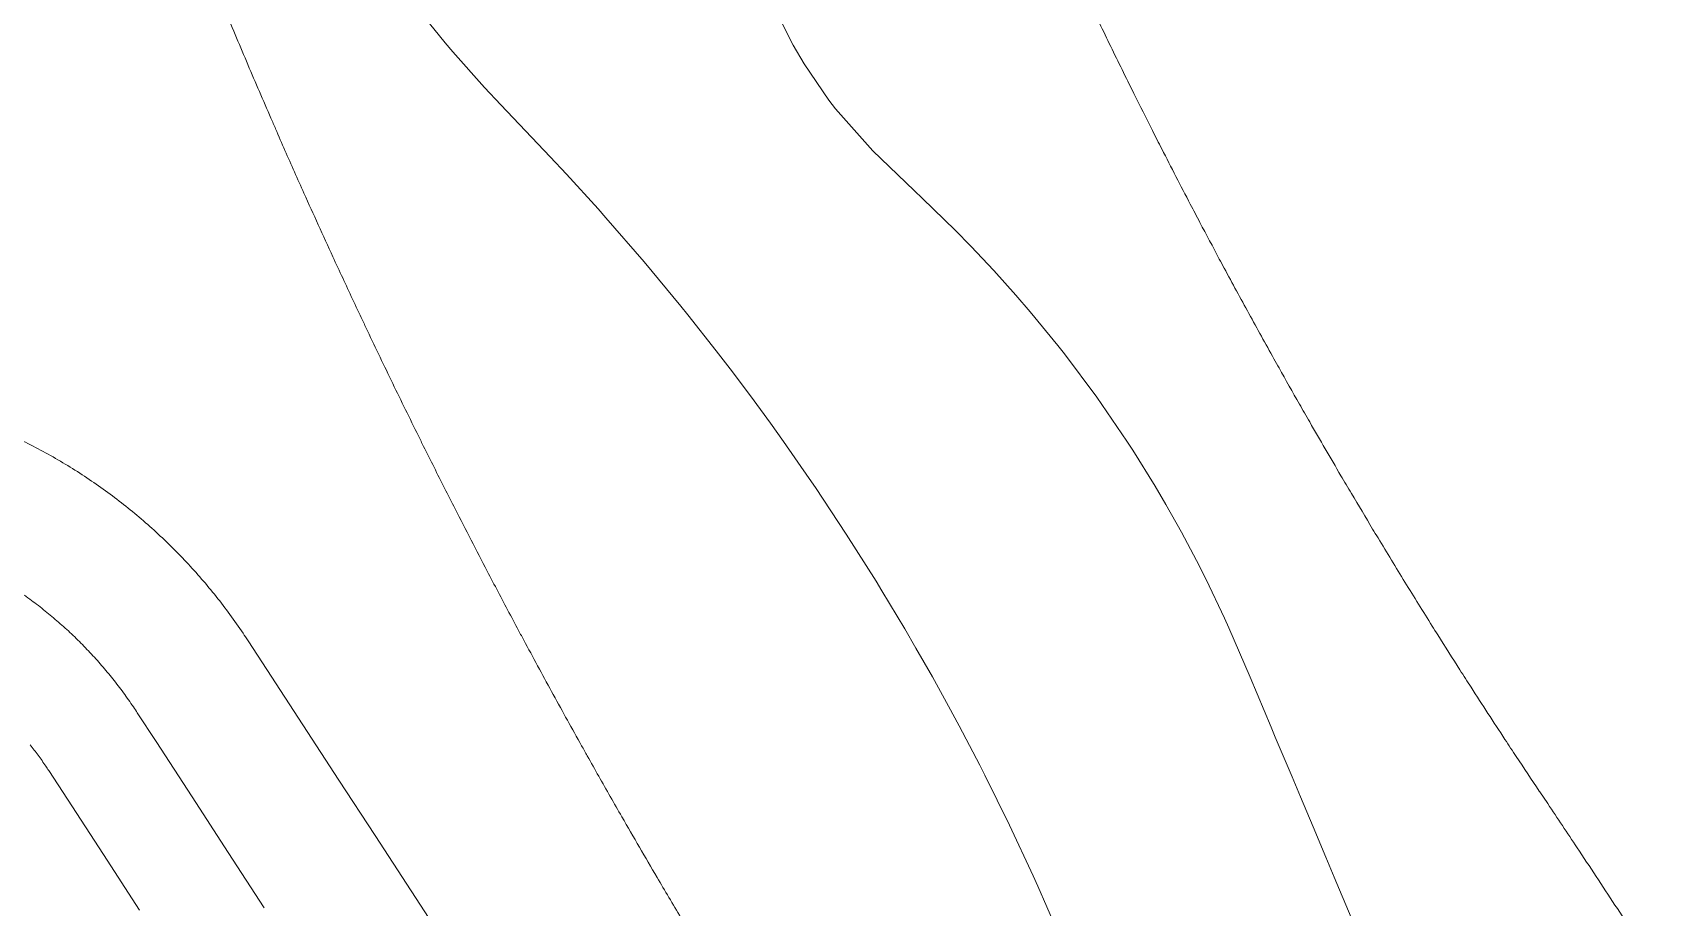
# Model space of a CAD drawing. Header units: metres. Extents: x 305482 to 305978, y 6275861 to 6276842.
# Drawn here: x 305770.4 to 305794.96, y 6276735.11 to 6276748.36 of the extents above; entities that cross this region are included whole.
import ezdxf

# ---------------------------------------------------------------- set-up
doc = ezdxf.new("R2010")
doc.units = ezdxf.units.M
doc.header["$LTSCALE"] = 0.7
doc.layers.add('_User Miscellaneous10', color=8, linetype='Continuous')

msp = doc.modelspace()

# ---------------------------------------------------------------- linework, layer by layer
at = {"layer": '_User Miscellaneous10', "linetype": 'Continuous', "lineweight": 0, "flags": 128}
for points in [[(305794.9098993151, 6276734.280430676, 0.0016666682091773), (305794.3431996821, 6276735.152467097, 0.001666668209958982), (305793.770699109, 6276736.02070617, 0.001284963034125524), (305793.3253698897, 6276736.687482113), (305793.2061662908, 6276736.864972199), (305793.1981914678, 6276736.876848391, -0.001666668209617837), (305792.850618081, 6276737.398291003, -0.000833333526657747), (305792.6781369217, 6276737.659878343, -0.001250000650954783), (305792.4210524934, 6276738.053333724, -0.001250000651097558), (305792.1659385474, 6276738.448069603, -0.0008333335252855104), (305791.9969604472, 6276738.711933372, -0.001666668210962543), (305791.6616475637, 6276739.241343352, -0.000416666690576439), (305791.578371393, 6276739.374044212, -0.002083336347606312), (305791.1653144002, 6276740.039620264, -0.002083336345607236), (305790.7578181518, 6276740.708615306, -0.0004166666910678238), (305790.6769886885, 6276740.842820509, -0.001666668210416978), (305790.3559109468, 6276741.380982883, -0.0008333335280657329), (305790.1967192619, 6276741.650863773, -0.001250000648703914), (305789.9596206952, 6276742.056676302, -0.001250000652049243), (305789.7245541467, 6276742.463669248, -0.000833333525194472), (305789.5689749171, 6276742.73564864, -0.001666668209867416), (305789.2605405586, 6276743.281155655, -0.00041666669341639), (305789.18400074, 6276743.417852748, -0.002083336344261417), (305788.8047248987, 6276744.103241247, -0.00208333634969354), (305788.4311737313, 6276744.791766546, -0.0004166666906581514), (305788.3571527483, 6276744.929843817, -0.001666668209124009), (305788.0633731785, 6276745.483380826, -0.0008333335247614848), (305787.9178688646, 6276745.760880702, -0.001250000652599248), (305787.7013487822, 6276746.178036062, -0.001250000650935465), (305787.4869171748, 6276746.596268803, -0.0008333335250485886), (305787.3451256831, 6276746.875684013, -0.001666668211838068), (305787.0643407744, 6276747.435924579, -0.0004166666913087422), (305786.9947286181, 6276747.576276232, -0.002083336346008472), (305786.6501819206, 6276748.279764066, -0.002083336347897192), (305786.3115095171, 6276748.986098664, -0.0004166666924798057)], [(305780.3922842384, 6276734.66019531, -0.001666668209557441), (305780.0302178489, 6276735.267059263, -0.0008333335247588203), (305779.8507038212, 6276735.571393031, -0.00125000065266564), (305779.5833373522, 6276736.029011416, -0.001250000650669677), (305779.3182623081, 6276736.487960908, -0.0008333335257244929), (305779.1428219004, 6276736.794661074, -0.001666668208889085), (305778.7950129429, 6276737.409807282, -0.0004166666942088673), (305778.7087020836, 6276737.563955068, -0.002083336344889585), (305778.28100805, 6276738.336839971, -0.002083336347025219), (305777.8597694995, 6276739.113262115, -0.0004166666917910232), (305777.7762990292, 6276739.268966272, -0.001666668208480966), (305777.4450156845, 6276739.89316758, -0.0008333335261530392), (305777.2809363519, 6276740.206092973, -0.001250000653201434), (305777.036775408, 6276740.676502209, -0.001250000651187708), (305776.7949695527, 6276741.148126364, -0.0008333335238357802), (305776.6350770195, 6276741.4632116, -0.001666668211909122), (305776.3184472289, 6276742.094972239, -0.0004166666899196309), (305776.2399484144, 6276742.253241124, -0.002083336347306995), (305775.851417032, 6276743.046535916, -0.00208333634781237), (305775.4695098537, 6276743.843040887, -0.0004166666903037682), (305775.3939256643, 6276744.002722239, -0.001666668209987321), (305775.0942534006, 6276744.642700725, -0.0008333335259050153), (305774.9460188753, 6276744.963435591, -0.001250000651579174), (305774.7256737321, 6276745.445459899, -0.001250000650512692), (305774.5077414548, 6276745.928579901, -0.0008333335248598506), (305774.3637964437, 6276746.251262659, -0.001666668211394199), (305774.0791372298, 6276746.898058656, -0.0004166666886304397), (305774.0086466658, 6276747.060053051, -0.002083336349135762), (305773.6602490612, 6276747.871774907, -0.00208333634734563), (305773.3186278241, 6276748.686371858, -0.0004166666908879676)], [(305770.255773781, 6276742.175670042, -0.01000033334970286), (305770.5612594326, 6276742.017560145, -0.01000033335828009), (305770.8601780191, 6276741.847360551, -0.01000033334230094), (305771.1520513337, 6276741.665343544, -0.01000033334476918), (305771.4364124422, 6276741.471800312, -0.01000033334226738), (305771.7128064269, 6276741.267040483, -0.01000033336315326), (305771.9807911167, 6276741.051391627, -0.01000033331614669), (305772.2399377931, 6276740.82519874, -0.01000033337773511), (305772.489831877, 6276740.588823677, -0.01000033332295992), (305772.7300735908, 6276740.342644594, -0.01000033334798446), (305772.9602785992, 6276740.08705532, -0.01000033336787806), (305773.1800786235, 6276739.822464745, -0.01000033335476197), (305773.3891220302, 6276739.549296157, -0.01000033334995136), (305773.5870743946, 6276739.26798657, -0.003982365280526282), (305773.6627468668, 6276739.153792595), (305773.946720532, 6276738.717757825), (305774.4924531459, 6276737.87979845), (305775.0381857599, 6276737.041839074), (305775.5839183738, 6276736.2038797), (305776.1296509877, 6276735.365920325), (305776.6753836016, 6276734.52796095)], [(305770.2782458839, 6276739.841263522, -0.01000033334087452), (305770.4903621977, 6276739.684122258, -0.01000033336843493), (305770.6960248667, 6276739.518624298, -0.01000033331635907), (305770.8949048741, 6276739.345034408, -0.01000033336708601), (305771.0866840548, 6276739.163630291, -0.01000033332575013), (305771.2710556026, 6276738.974702157, -0.01000033335553667), (305771.4477245626, 6276738.778552249, -0.01000033336485071), (305771.6164083021, 6276738.575494366, -0.01000033335192129), (305771.7768369631, 6276738.365853357, -0.01000033335040693), (305771.9287538938, 6276738.149964604, -0.003982365272882942), (305771.9868281168, 6276738.062327367), (305772.270801782, 6276737.626292597), (305772.816534396, 6276736.788333221), (305773.3622670099, 6276735.950373846), (305773.9079996239, 6276735.112414472)], [(305770.365472045, 6276737.577918063, -0.01000033336014045), (305770.4870089093, 6276737.419099117, -0.01000033334479428), (305770.6020974932, 6276737.255547031, -0.003982365292707648), (305770.6460931167, 6276737.189155185), (305770.9300667821, 6276736.753120414), (305771.4757993961, 6276735.915161039), (305772.02153201, 6276735.077201664)]]:
    msp.add_lwpolyline(points, format="xyb", dxfattribs=at)
for points in [[(305785.8857910989, 6276734.812693563), (305785.6114289052, 6276735.437509118), (305785.541371277, 6276735.592544735), (305785.1822793602, 6276736.36098612), (305784.8084782882, 6276737.11867165), (305784.7319454394, 6276737.268972143), (305784.419870466, 6276737.8662069), (305784.2602482201, 6276738.162506132), (305784.0162986362, 6276738.604153613), (305783.7668850918, 6276739.042537762), (305783.5975459224, 6276739.333033567), (305783.2514292583, 6276739.909936625), (305783.1633350599, 6276740.053331886), (305782.7133268141, 6276740.765499821), (305782.2471175494, 6276741.4699571), (305782.151891331, 6276741.609958111), (305781.7642359039, 6276742.167093853), (305781.5662957954, 6276742.443980825), (305781.2641384809, 6276742.857272151), (305780.9555615956, 6276743.268179593), (305780.7462044402, 6276743.54082716), (305780.3185441481, 6276744.083110956), (305780.2097288426, 6276744.218067944), (305779.6539145408, 6276744.88927786), (305779.07786236, 6276745.554714563), (305778.9601363851, 6276745.687129959), (305778.4805592343, 6276746.214609558), (305778.2354367531, 6276746.477062605), (305777.8619572782, 6276746.86966377), (305777.4864729836, 6276747.263314163), (305777.2381781866, 6276747.527751108), (305776.7588375439, 6276748.06676567), (305776.6425814386, 6276748.203579067), (305776.0826252158, 6276748.899547064)], [(305790.3522429622, 6276734.966117743), (305790.0957976998, 6276735.575268069), (305789.9678177953, 6276735.879266669), (305789.7761425071, 6276736.334564861), (305789.5848113382, 6276736.789045644), (305789.4574432314, 6276737.091591002), (305789.2031395606, 6276737.695654273), (305789.1396515206, 6276737.846461349), (305788.8227195494, 6276738.599289504), (305788.5028177582, 6276739.347905624), (305788.4361791954, 6276739.495763304), (305788.1585595178, 6276740.079913921), (305788.0131149024, 6276740.367745756), (305787.7866377094, 6276740.794373336), (305787.5501399323, 6276741.215033772), (305787.3868669397, 6276741.492248861), (305787.046706221, 6276742.039154954), (305786.9587980679, 6276742.174345599), (305786.5017119672, 6276742.841320492), (305786.0146033131, 6276743.493688681), (305785.9134687412, 6276743.622444972), (305785.496153251, 6276744.131824632), (305785.279635968, 6276744.383150449), (305784.9446887578, 6276744.755957755), (305784.5971152354, 6276745.123753865), (305784.3581251571, 6276745.366161652), (305783.8646816589, 6276745.84562157), (305783.7402440035, 6276745.965482191), (305783.1165006698, 6276746.567294132), (305782.5499541978, 6276747.20175104), (305782.4477924164, 6276747.334434398), (305782.0749866921, 6276747.883127568), (305781.9097607096, 6276748.167804313), (305781.6881269056, 6276748.607148764)]]:
    msp.add_lwpolyline(points, dxfattribs=at)

doc.saveas('drawing.dxf')
